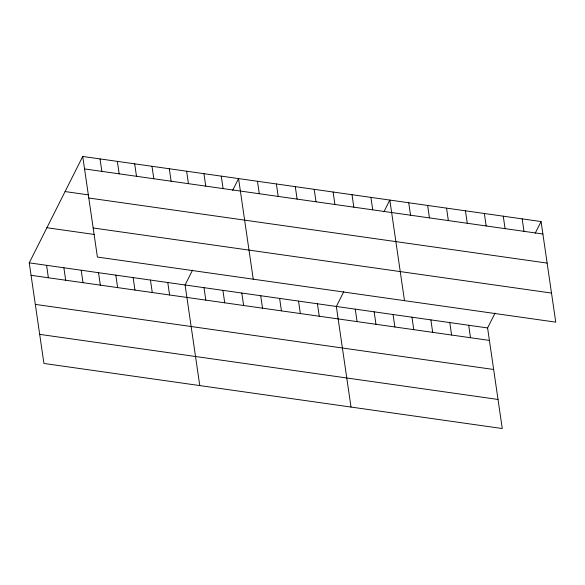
<?xml version="1.0" encoding="UTF-8"?>
<svg xmlns="http://www.w3.org/2000/svg" width="585" height="585" viewBox="0 0 585 585"><rect width="100%" height="100%" fill="white"/><g stroke="black" fill="none" stroke-linecap="round" stroke-linejoin="round"><path stroke-width="0.88" d="M495.042 313.114L487.59 327.944L502.266 428.542L43.926 363.446L29.25 262.848L82.734 156.458L541.074 221.554L555.75 322.152L97.41 257.056L82.734 156.458M192.538 270.153L185.087 284.975L199.763 385.581M232.684 190.293L238.57 178.586L253.246 279.191M343.79 291.637L336.338 306.46L351.015 407.065M383.935 211.77L389.822 200.07L404.498 300.675M535.187 233.254L541.074 221.554M84.547 168.919L542.895 234.015M65.081 191.566L88.459 194.885M88.788 198.001L547.136 263.096M93.161 227.974L551.509 293.07M46.895 227.733L94.514 234.497M29.25 262.848L487.59 327.944M31.071 275.308L489.411 340.404M35.312 304.39L493.652 369.486M39.685 334.364L498.025 399.46M522.164 218.863L523.984 231.324M503.261 216.179L505.074 228.64M484.351 213.496L486.172 225.956M465.448 210.812L467.261 223.273M468.687 325.253L470.501 337.713M446.538 208.128L448.359 220.589M449.777 322.569L451.598 335.029M427.635 205.437L429.448 217.898M430.874 319.885L432.688 332.346M408.725 202.754L410.546 215.214M411.964 317.202L413.785 329.662M393.061 314.518L394.875 326.978M370.912 197.386L372.733 209.847M374.151 311.827L375.972 324.287M352.009 194.703L353.823 207.163M355.249 309.143L357.062 321.604M333.099 192.012L334.92 204.472M314.196 189.328L316.01 201.788M317.436 303.776L319.249 316.236M295.286 186.644L297.107 199.105M298.525 301.085L300.346 313.545M276.383 183.961L278.197 196.421M279.623 298.401L281.436 310.862M257.473 181.277L259.294 193.737M260.713 295.717L262.533 308.178M241.81 293.034L243.623 305.494M221.254 176.129L223.068 188.589M222.9 290.35L224.72 302.811M203.938 173.672L205.752 186.132M203.997 287.659L205.81 300.12M186.622 171.208L188.436 183.668M169.306 168.751L171.127 181.211M151.99 166.294L153.811 178.754M167.771 282.518L169.591 294.979M134.674 163.837L136.495 176.297M150.455 280.061L152.275 292.522M117.358 161.372L119.179 173.833M133.139 277.597L134.959 290.058M100.042 158.915L101.863 171.376M115.823 275.14L117.643 287.601M98.514 272.683L100.327 285.144M81.198 270.219L83.011 282.679M63.882 267.762L65.695 280.222M46.566 265.305L48.379 277.765"/></g></svg>
